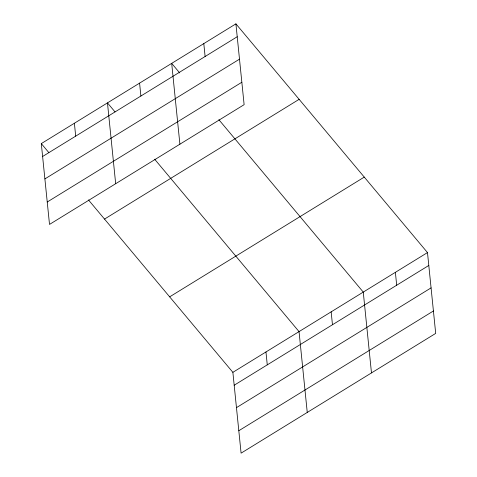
<?xml version="1.0" encoding="UTF-8"?>
<svg xmlns="http://www.w3.org/2000/svg" width="477" height="477" viewBox="0 0 477 477"><rect width="100%" height="100%" fill="white"/><g stroke="black" fill="none" stroke-linecap="round" stroke-linejoin="round"><path stroke-width="0.72" d="M235.912 23.85L244.123 104.672L49.513 224.423L41.302 143.601L235.912 23.85L427.487 252.577L435.698 333.399L241.088 453.15L232.877 372.328L88.483 199.929M42.614 156.492L237.224 36.741M44.892 178.911L239.496 59.16M47.235 202.01L241.845 82.253M104.523 219.08L299.133 99.329M169.657 296.849L364.267 177.098M232.877 372.328L427.487 252.577M234.189 385.219L428.799 265.462M236.467 407.638L431.077 287.881M238.81 430.731L433.42 310.98M179.71 72.945L171.69 63.369L179.901 144.191M218.871 119.697L363.265 292.091L371.476 372.913M115.017 111.898L107.468 102.889L115.678 183.711M154.649 159.217L299.043 331.61L307.254 412.432M41.302 143.601L48.851 152.616M395.379 272.337L396.685 285.222M331.157 311.851L332.463 324.742M265.963 351.972L267.269 364.857M203.804 43.61L205.11 56.501M139.582 83.129L140.888 96.02M74.388 123.245L75.694 136.136"/></g></svg>
